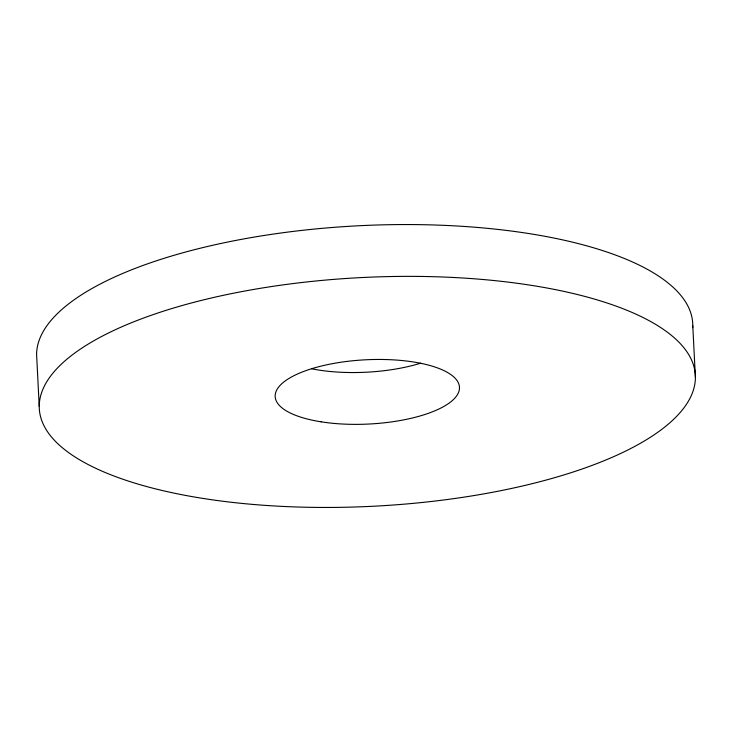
<?xml version="1.0" encoding="UTF-8"?>
<svg xmlns="http://www.w3.org/2000/svg" width="732" height="732" viewBox="0 0 732 732"><rect width="100%" height="100%" fill="white"/><g stroke="black" fill="none" stroke-linecap="round" stroke-linejoin="round"><path stroke-width="1.1" d="M692.774 325.667L695.4 377.492A328.458 114.494 -2.9 0 1 202.828 498.401A328.458 114.494 -2.9 0 1 203.706 299.836A328.458 114.494 -2.9 0 1 695.4 377.492M39.226 406.333L36.6 354.508A328.458 114.494 -2.9 0 1 368.132 225.328A328.458 114.494 -2.9 0 1 692.71 327.726M420.68 363.173A92.259 32.162 -2.9 0 1 311.731 368.8M321.11 421.824A92.259 32.162 -2.9 0 0 459.476 387.859A92.259 32.162 -2.9 0 0 321.357 366.046A92.259 32.162 -2.9 0 0 321.11 421.824"/></g></svg>
